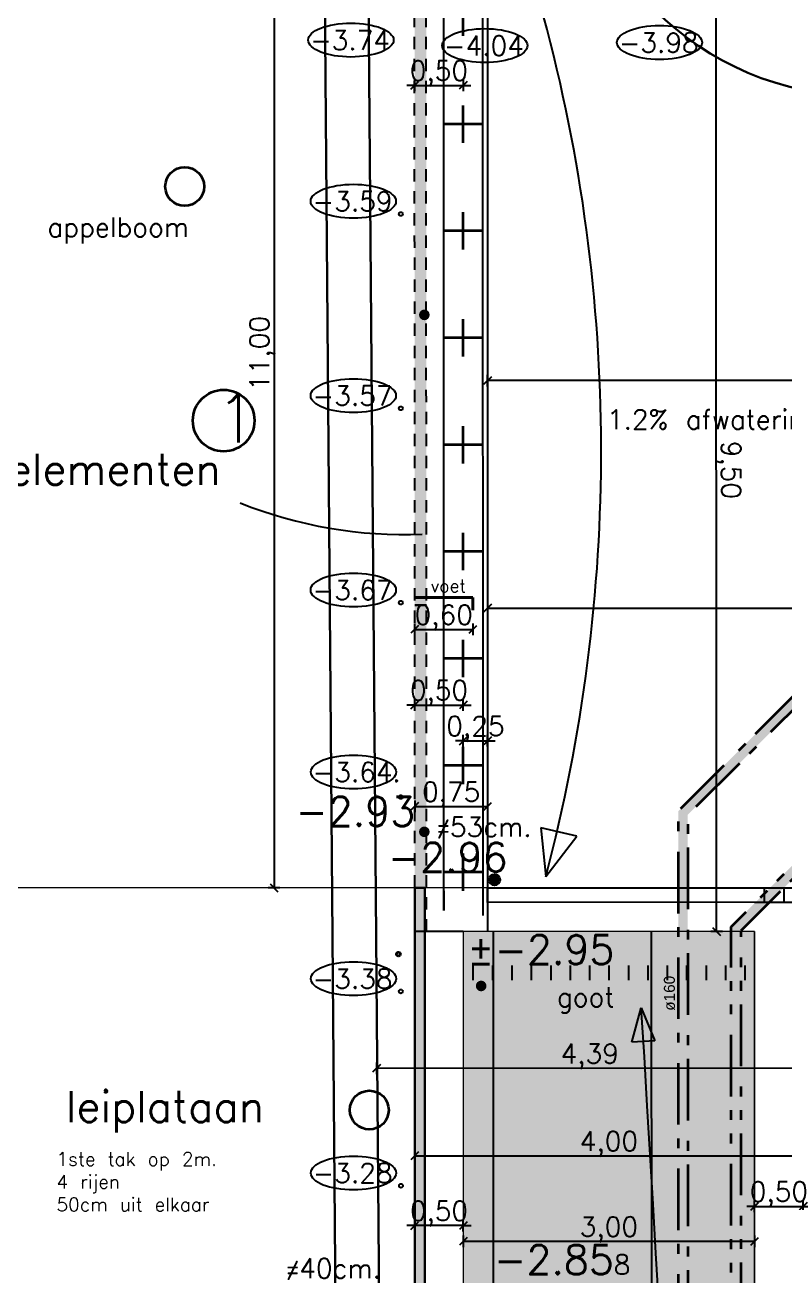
# Model space of a CAD drawing. Header units: millimetres. Extents: x 361 to 21231, y 184 to 1849.
# Drawn here: x 2486.83 to 2494.66, y 482.05 to 494.93 of the extents above; entities that cross this region are included whole.
import ezdxf

# ---------------------------------------------------------------- set-up
doc = ezdxf.new("R2010")
doc.units = ezdxf.units.MM
doc.header["$LTSCALE"] = 0.2
for name, pattern in [('[LP] Type-6', [5.288458, 3.169996, -1.059993, 0.352704, -0.705764]), ('[LP] Type-8', [6.346927, 3.169996, -1.059993, 0.352704, -0.705764, 0.352704, -0.705764]), ('HIDDEN2', [4.7625, 3.175, -1.5875])]:
    doc.linetypes.add(name, pattern=pattern)
for name, color, linetype, lineweight in [('... architectuur - ALGEMEEN', 7, 'Continuous', 5), ('bomen', 7, 'Continuous', 35), ('boomkruinen', 7, 'Continuous', 30), ('helling', 96, 'Continuous', 25), ('L-elementen 4', 10, 'Continuous', 30), ('L-elementen naast inrit', 184, 'Continuous', 30), ('maten', 1, 'Continuous', 18), ('maten L-elementen', 191, 'Continuous', 18), ('nieuwe hoogtepunten', 154, 'Continuous', 35), ('nummers', 10, 'Continuous', 35), ('talud', 160, 'Continuous', 18)]:
    doc.layers.add(name, color=color, linetype=linetype, lineweight=lineweight)
doc.layers.add('... riolering - DWA', color=7, linetype='[LP] Type-6', lineweight=35, true_color=0x666360)
doc.layers.add('... riolering - RWA', color=7, linetype='[LP] Type-8', lineweight=35, true_color=0x0080d1)
for name, color, linetype in [('bestaande hoogtepunten', 7, 'Continuous'), ('bestaande hoogtepunten  30-6-2020', 200, 'Continuous'), ('L-elementen voet', 160, 'Continuous'), ('ontwerp', 7, 'Continuous'), ('opmeting', 7, 'Continuous'), ('terreingrens', 134, 'HIDDEN2'), ('z goot', 220, 'Continuous')]:
    doc.layers.add(name, color=color, linetype=linetype)
doc.styles.add('Helvetica Neue Light', font='')
doc.styles.get("Standard").update_dxf_attribs({"font": 'txt.shx', "height": 0.2})
doc.styles.get('Helvetica Neue Light').set_extended_font_data('Helvetica Neue Light')
doc.dimstyles.new('maat aanduiding voor tuin', dxfattribs={"dimscale": 0.2, "dimtxt": 0.2, "dimasz": 0.4, "dimexe": 0.3, "dimexo": 0.3, "dimgap": 0.02, "dimtad": 1, "dimzin": 1, "dimtxsty": 'Standard', "dimblk": 'OBLIQUE', "dimcen": 0.2, "dimadec": 0, "dimazin": 3, "dimtfac": 1, "dimtix": 1, "dimtmove": 0, "dimatfit": 3, "dimldrblk": 'OBLIQUE', "dimfxl": 0.3, "dimfxlon": 1, "dimarcsym": 1})

# ---------------------------------------------------------------- blocks, each defined once
blk = doc.blocks.new('_Oblique')
at = {"color": 0, "linetype": 'ByBlock', "lineweight": -2}
blk.add_line((-0.5, -0.5), (0.5, 0.5), dxfattribs=at)
blk = doc.blocks.new('*D1780')
at = {"layer": 'Defpoints', "color": 0, "ltscale": 0.2, "transparency": 16777216}
for p in [(2490.449, 485.061), (2494.843, 485.097), (2490.449, 484.189)]:
    blk.add_point(p, dxfattribs=at)
at = {"layer": 'maten', "color": 0, "lineweight": -2, "ltscale": 0.2, "transparency": 16777216}
for p, q in [((2490.449, 484.249), (2490.449, 484.129)), ((2494.843, 484.19), (2490.449, 484.189)), ((2494.843, 484.25), (2494.843, 484.13))]:
    blk.add_line(p, q, dxfattribs=at)
at = {"layer": 'maten', "color": 0, "lineweight": -2, "ltscale": 0.2, "transparency": 16777216, "xscale": 0.08000000000000074, "yscale": 0.08000000000000074, "zscale": 0.08000000000000074}
for p, rotation in [((2490.449, 484.189), 180.0061414760521), ((2494.843, 484.19), 0.006141476052112793)]:
    blk.add_blockref('_Oblique', p, dxfattribs=dict(at, rotation=rotation))
at = {"layer": 'maten', "color": 0, "ltscale": 0.2, "transparency": 16777216, "insert": (2492.646, 484.31), "char_height": 0.2, "attachment_point": 5, "rotation": 0.0061}
blk.add_mtext('4,39', dxfattribs=at)
blk = doc.blocks.new('*D1782')
at = {"layer": 'Defpoints', "color": 0, "ltscale": 0.2, "transparency": 16777216}
for p in [(2491.343, 485.597), (2494.343, 485.597), (2491.343, 482.408)]:
    blk.add_point(p, dxfattribs=at)
at = {"layer": 'maten', "color": 0, "lineweight": -2, "ltscale": 0.2, "transparency": 16777216}
for p, q in [((2491.343, 482.468), (2491.343, 482.348)), ((2494.343, 482.409), (2491.343, 482.408)), ((2494.343, 482.469), (2494.343, 482.349))]:
    blk.add_line(p, q, dxfattribs=at)
at = {"layer": 'maten', "color": 0, "lineweight": -2, "ltscale": 0.2, "transparency": 16777216, "xscale": 0.08000000000000074, "yscale": 0.08000000000000074, "zscale": 0.08000000000000074}
for p, rotation in [((2491.343, 482.408), 180.0061414760521), ((2494.343, 482.409), 0.006141476052112793)]:
    blk.add_blockref('_Oblique', p, dxfattribs=dict(at, rotation=rotation))
at = {"layer": 'maten', "color": 0, "ltscale": 0.2, "transparency": 16777216, "insert": (2492.843, 482.529), "char_height": 0.2, "attachment_point": 5, "rotation": 0.0061}
blk.add_mtext('3,00', dxfattribs=at)
blk = doc.blocks.new('*D1678')
at = {"layer": 'Defpoints', "color": 0, "ltscale": 0.2, "transparency": 16777216}
for p in [(2494.843, 482.769), (2494.843, 482.504), (2494.343, 482.409)]:
    blk.add_point(p, dxfattribs=at)
at = {"layer": 'maten', "color": 0, "lineweight": -2, "ltscale": 0.2, "transparency": 16777216}
for p, q in [((2494.343, 482.769), (2494.263, 482.769)), ((2494.343, 482.709), (2494.343, 482.829)), ((2494.343, 482.769), (2494.843, 482.769)), ((2494.843, 482.709), (2494.843, 482.829)), ((2494.843, 482.769), (2494.923, 482.769))]:
    blk.add_line(p, q, dxfattribs=at)
at = {"layer": 'maten', "color": 0, "lineweight": -2, "ltscale": 0.2, "transparency": 16777216, "xscale": 0.08000000000000074, "yscale": 0.08000000000000074, "zscale": 0.08000000000000074}
for p, rotation in [((2494.343, 482.769), 0.006141476052112793), ((2494.843, 482.769), 180.0061414760521)]:
    blk.add_blockref('_Oblique', p, dxfattribs=dict(at, rotation=rotation))
at = {"layer": 'maten', "color": 0, "ltscale": 0.2, "transparency": 16777216, "insert": (2494.593, 482.89), "char_height": 0.2, "attachment_point": 5, "rotation": 0.0061}
blk.add_mtext('0,50', dxfattribs=at)
blk = doc.blocks.new('*D1679')
at = {"layer": 'Defpoints', "color": 0, "ltscale": 0.2, "transparency": 16777216}
for p in [(2490.843, 482.571), (2490.843, 482.408), (2491.343, 482.408)]:
    blk.add_point(p, dxfattribs=at)
at = {"layer": 'maten', "color": 0, "lineweight": -2, "ltscale": 0.2, "transparency": 16777216}
for p, q in [((2490.843, 482.511), (2490.843, 482.631)), ((2491.343, 482.511), (2491.343, 482.631)), ((2490.843, 482.571), (2490.763, 482.571)), ((2491.343, 482.571), (2490.843, 482.571)), ((2491.343, 482.571), (2491.423, 482.571))]:
    blk.add_line(p, q, dxfattribs=at)
at = {"layer": 'maten', "color": 0, "lineweight": -2, "ltscale": 0.2, "transparency": 16777216, "xscale": 0.08000000000000074, "yscale": 0.08000000000000074, "zscale": 0.08000000000000074}
for p, rotation in [((2490.843, 482.571), 0.006141476052073934), ((2491.343, 482.571), 180.0061414760521)]:
    blk.add_blockref('_Oblique', p, dxfattribs=dict(at, rotation=rotation))
at = {"layer": 'maten', "color": 0, "ltscale": 0.2, "transparency": 16777216, "insert": (2491.093, 482.692), "char_height": 0.2, "attachment_point": 5, "rotation": 0.0061}
blk.add_mtext('0,50', dxfattribs=at)
blk = doc.blocks.new('*D1680')
at = {"layer": 'Defpoints', "color": 0, "ltscale": 0.2, "transparency": 16777216}
for p in [(2494.843, 483.289), (2490.843, 483.193), (2494.843, 483.193)]:
    blk.add_point(p, dxfattribs=at)
at = {"layer": 'maten', "color": 0, "lineweight": -2, "ltscale": 0.2, "transparency": 16777216}
for p, q in [((2490.843, 483.253), (2490.843, 483.349)), ((2490.843, 483.289), (2494.843, 483.289)), ((2494.843, 483.253), (2494.843, 483.349))]:
    blk.add_line(p, q, dxfattribs=at)
at = {"layer": 'maten', "color": 0, "lineweight": -2, "ltscale": 0.2, "transparency": 16777216, "xscale": 0.08000000000000074, "yscale": 0.08000000000000074, "zscale": 0.08000000000000074}
for p, rotation in [((2490.843, 483.289), 180.0061414760521), ((2494.843, 483.289), 0.006141476052073934)]:
    blk.add_blockref('_Oblique', p, dxfattribs=dict(at, rotation=rotation))
at = {"layer": 'maten', "color": 0, "lineweight": 30, "ltscale": 0.2, "transparency": 16777216, "insert": (2492.843, 483.409), "char_height": 0.2, "attachment_point": 5, "rotation": 0.0061}
blk.add_mtext('4,00', dxfattribs=at)
blk = doc.blocks.new('*D1681')
at = {"layer": 'Defpoints', "color": 0, "ltscale": 0.2, "transparency": 16777216}
for p in [(2491.593, 487.56), (2491.343, 487.207), (2491.593, 487.207)]:
    blk.add_point(p, dxfattribs=at)
at = {"layer": 'maten', "color": 0, "lineweight": -2, "ltscale": 0.2, "transparency": 16777216}
for p, q in [((2491.343, 487.56), (2491.263, 487.56)), ((2491.343, 487.5), (2491.343, 487.62)), ((2491.343, 487.56), (2491.593, 487.56)), ((2491.593, 487.5), (2491.593, 487.62)), ((2491.593, 487.56), (2491.673, 487.56))]:
    blk.add_line(p, q, dxfattribs=at)
at = {"layer": 'maten', "color": 0, "lineweight": -2, "ltscale": 0.2, "transparency": 16777216, "xscale": 0.08000000000000074, "yscale": 0.08000000000000074, "zscale": 0.08000000000000074}
for p, rotation in [((2491.343, 487.56), 0.006141476052112793), ((2491.593, 487.56), 180.0061414760521)]:
    blk.add_blockref('_Oblique', p, dxfattribs=dict(at, rotation=rotation))
at = {"layer": 'maten', "color": 0, "ltscale": 0.2, "transparency": 16777216, "insert": (2491.468, 487.681), "char_height": 0.2, "attachment_point": 5, "rotation": 0.0061}
blk.add_mtext('0,25', dxfattribs=at)
blk = doc.blocks.new('*D1802')
at = {"layer": 'Defpoints', "color": 0, "ltscale": 0.2, "transparency": 16777216}
for p in [(2490.842, 495.097), (2491.342, 495.007), (2491.342, 494.304)]:
    blk.add_point(p, dxfattribs=at)
at = {"layer": 'maten', "color": 0, "lineweight": -2, "ltscale": 0.2, "transparency": 16777216}
for p, q in [((2490.842, 494.364), (2490.842, 494.244)), ((2491.342, 494.364), (2491.342, 494.244)), ((2490.842, 494.304), (2490.762, 494.304)), ((2490.842, 494.304), (2491.342, 494.304)), ((2491.342, 494.304), (2491.422, 494.304))]:
    blk.add_line(p, q, dxfattribs=at)
at = {"layer": 'maten', "color": 0, "lineweight": -2, "ltscale": 0.2, "transparency": 16777216, "xscale": 0.08000000000000074, "yscale": 0.08000000000000074, "zscale": 0.08000000000000074}
for p, rotation in [((2490.842, 494.304), 0.006141476052112793), ((2491.342, 494.304), 180.0061414760521)]:
    blk.add_blockref('_Oblique', p, dxfattribs=dict(at, rotation=rotation))
at = {"layer": 'maten', "color": 0, "ltscale": 0.2, "transparency": 16777216, "insert": (2491.092, 494.425), "char_height": 0.2, "attachment_point": 5, "rotation": 0.0061}
blk.add_mtext('0,50', dxfattribs=at)
blk = doc.blocks.new('*D1805')
at = {"layer": 'Defpoints', "color": 0, "ltscale": 0.2, "transparency": 16777216}
for p in [(2493.949, 495.097), (2494.342, 495.097), (2494.343, 485.597)]:
    blk.add_point(p, dxfattribs=at)
at = {"layer": 'maten', "color": 0, "lineweight": -2, "ltscale": 0.2, "transparency": 16777216}
for p, q in [((2494.009, 495.097), (2493.889, 495.097)), ((2493.951, 485.597), (2493.949, 495.097)), ((2494.011, 485.597), (2493.891, 485.597))]:
    blk.add_line(p, q, dxfattribs=at)
at = {"layer": 'maten', "color": 0, "lineweight": -2, "ltscale": 0.2, "transparency": 16777216, "xscale": 0.08000000000000074, "yscale": 0.08000000000000074, "zscale": 0.08000000000000074}
for p, rotation in [((2493.949, 495.097), 90.00614147605208), ((2493.951, 485.597), 270.0061414760521)]:
    blk.add_blockref('_Oblique', p, dxfattribs=dict(at, rotation=rotation))
at = {"layer": 'maten', "color": 0, "ltscale": 0.2, "transparency": 16777216, "insert": (2494.071, 490.347), "char_height": 0.2, "attachment_point": 5, "rotation": 270.0061}
blk.add_mtext('9,50', dxfattribs=at)
blk = doc.blocks.new('*D1808')
at = {"layer": 'bestaande hoogtepunten  30-6-2020', "color": 0, "lineweight": -2, "ltscale": 0.2, "transparency": 16777216}
for p, q in [((2496.84, 485.098), (2496.96, 485.098)), ((2496.9, 485.098), (2496.907, 419.593)), ((2496.847, 419.593), (2496.967, 419.593))]:
    blk.add_line(p, q, dxfattribs=at)
at = {"layer": 'Defpoints', "color": 0, "ltscale": 0.2, "transparency": 16777216}
for p in [(2491.886, 485.097), (2491.893, 419.592), (2496.907, 419.593)]:
    blk.add_point(p, dxfattribs=at)
at = {"layer": 'bestaande hoogtepunten  30-6-2020', "color": 0, "lineweight": -2, "ltscale": 0.2, "transparency": 16777216, "xscale": 0.08000000000000074, "yscale": 0.08000000000000074, "zscale": 0.08000000000000074}
for p, rotation in [((2496.9, 485.098), 90.00614147605208), ((2496.907, 419.593), 270.0061414760521)]:
    blk.add_blockref('_Oblique', p, dxfattribs=dict(at, rotation=rotation))
at = {"layer": 'bestaande hoogtepunten  30-6-2020', "color": 0, "ltscale": 0.2, "transparency": 16777216, "insert": (2497.024, 452.345), "char_height": 0.2, "attachment_point": 5, "rotation": 270.0061}
blk.add_mtext('65,51', dxfattribs=at)
blk = doc.blocks.new('*D1824')
at = {"layer": 'Defpoints', "color": 0, "ltscale": 0.2, "transparency": 16777216}
for p in [(2491.343, 487.928), (2491.343, 487.307), (2490.843, 486.047)]:
    blk.add_point(p, dxfattribs=at)
at = {"layer": 'maten', "color": 0, "lineweight": -2, "ltscale": 0.2, "transparency": 16777216}
for p, q in [((2490.843, 487.928), (2490.763, 487.928)), ((2490.843, 487.868), (2490.843, 487.988)), ((2490.843, 487.928), (2491.343, 487.928)), ((2491.343, 487.868), (2491.343, 487.988)), ((2491.343, 487.928), (2491.423, 487.928))]:
    blk.add_line(p, q, dxfattribs=at)
at = {"layer": 'maten', "color": 0, "lineweight": -2, "ltscale": 0.2, "transparency": 16777216, "xscale": 0.08000000000000074, "yscale": 0.08000000000000074, "zscale": 0.08000000000000074}
blk.add_blockref('_Oblique', (2490.843, 487.928), dxfattribs=at)
at = {"layer": 'maten', "color": 0, "lineweight": -2, "ltscale": 0.2, "transparency": 16777216, "xscale": 0.08000000000000074, "yscale": 0.08000000000000074, "zscale": 0.08000000000000074, "rotation": 180}
blk.add_blockref('_Oblique', (2491.343, 487.928), dxfattribs=at)
at = {"layer": 'maten', "color": 0, "ltscale": 0.2, "transparency": 16777216, "insert": (2491.093, 488.049), "char_height": 0.2, "attachment_point": 5}
blk.add_mtext('0,50', dxfattribs=at)
blk = doc.blocks.new('*D1825')
at = {"layer": 'Defpoints', "color": 0, "ltscale": 0.2, "transparency": 16777216}
for p in [(2490.843, 487.307), (2491.593, 487.238), (2491.593, 486.885)]:
    blk.add_point(p, dxfattribs=at)
at = {"layer": 'maten', "color": 0, "lineweight": -2, "ltscale": 0.2, "transparency": 16777216}
for p, q in [((2490.843, 486.945), (2490.843, 486.825)), ((2490.843, 486.885), (2491.593, 486.885)), ((2491.593, 486.945), (2491.593, 486.825))]:
    blk.add_line(p, q, dxfattribs=at)
at = {"layer": 'maten', "color": 0, "lineweight": -2, "ltscale": 0.2, "transparency": 16777216, "xscale": 0.08000000000000074, "yscale": 0.08000000000000074, "zscale": 0.08000000000000074, "rotation": 180}
blk.add_blockref('_Oblique', (2490.843, 486.885), dxfattribs=at)
at = {"layer": 'maten', "color": 0, "lineweight": -2, "ltscale": 0.2, "transparency": 16777216, "xscale": 0.08000000000000074, "yscale": 0.08000000000000074, "zscale": 0.08000000000000074}
blk.add_blockref('_Oblique', (2491.593, 486.885), dxfattribs=at)
at = {"layer": 'maten', "color": 0, "ltscale": 0.2, "transparency": 16777216, "insert": (2491.218, 487.005), "char_height": 0.2, "attachment_point": 5}
blk.add_mtext('0,75', dxfattribs=at)
blk = doc.blocks.new('*D1724')
at = {"layer": 'Defpoints', "color": 0, "ltscale": 0.2, "transparency": 16777216}
for p in [(2490.842, 497.047), (2489.394, 486.047), (2490.842, 486.047)]:
    blk.add_point(p, dxfattribs=at)
at = {"layer": 'maten L-elementen', "color": 0, "lineweight": -2, "ltscale": 0.2, "transparency": 16777216}
for p, q in [((2489.454, 497.047), (2489.334, 497.047)), ((2489.394, 497.047), (2489.394, 486.047)), ((2489.454, 486.047), (2489.334, 486.047))]:
    blk.add_line(p, q, dxfattribs=at)
at = {"layer": 'maten L-elementen', "color": 0, "lineweight": -2, "ltscale": 0.2, "transparency": 16777216, "xscale": 0.08000000000000074, "yscale": 0.08000000000000074, "zscale": 0.08000000000000074}
for p, rotation in [((2489.394, 497.047), 90), ((2489.394, 486.047), 270)]:
    blk.add_blockref('_Oblique', p, dxfattribs=dict(at, rotation=rotation))
at = {"layer": 'maten L-elementen', "color": 0, "ltscale": 0.2, "transparency": 16777216, "insert": (2489.274, 491.547), "char_height": 0.2, "attachment_point": 5, "rotation": 90}
blk.add_mtext('11,00', dxfattribs=at)
blk = doc.blocks.new('*D1729')
at = {"layer": 'Defpoints', "color": 0, "ltscale": 0.2, "transparency": 16777216}
for p in [(2490.842, 489.846), (2491.442, 489.438), (2491.442, 488.706)]:
    blk.add_point(p, dxfattribs=at)
at = {"layer": 'L-elementen voet', "color": 0, "lineweight": -2, "ltscale": 0.2, "transparency": 16777216}
for p, q in [((2490.842, 488.766), (2490.842, 488.646)), ((2490.842, 488.706), (2491.442, 488.706)), ((2491.442, 488.766), (2491.442, 488.646))]:
    blk.add_line(p, q, dxfattribs=at)
at = {"layer": 'L-elementen voet', "color": 0, "lineweight": -2, "ltscale": 0.2, "transparency": 16777216, "xscale": 0.08000000000000074, "yscale": 0.08000000000000074, "zscale": 0.08000000000000074, "rotation": 180}
blk.add_blockref('_Oblique', (2490.842, 488.706), dxfattribs=at)
at = {"layer": 'L-elementen voet', "color": 0, "lineweight": -2, "ltscale": 0.2, "transparency": 16777216, "xscale": 0.08000000000000074, "yscale": 0.08000000000000074, "zscale": 0.08000000000000074}
blk.add_blockref('_Oblique', (2491.442, 488.706), dxfattribs=at)
at = {"layer": 'L-elementen voet', "color": 0, "ltscale": 0.2, "transparency": 16777216, "insert": (2491.142, 488.826), "char_height": 0.2, "attachment_point": 5}
blk.add_mtext('0,60', dxfattribs=at)
blk = doc.blocks.new('*D1890')
at = {"layer": 'Defpoints', "color": 0, "ltscale": 0.2, "transparency": 16777216}
for p in [(2492.843, 485.897), (2497.77, 485.897), (2492.78, 413.494)]:
    blk.add_point(p, dxfattribs=at)
at = {"layer": 'maten', "color": 0, "lineweight": -2, "ltscale": 0.2, "transparency": 16777216}
for p, q in [((2497.71, 485.897), (2497.83, 485.897)), ((2497.77, 413.494), (2497.77, 485.897)), ((2497.71, 413.494), (2497.83, 413.494))]:
    blk.add_line(p, q, dxfattribs=at)
at = {"layer": 'maten', "color": 0, "lineweight": -2, "ltscale": 0.2, "transparency": 16777216, "xscale": 0.08000000000000074, "yscale": 0.08000000000000074, "zscale": 0.08000000000000074}
for p, rotation in [((2497.77, 485.897), 90), ((2497.77, 413.494), 270)]:
    blk.add_blockref('_Oblique', p, dxfattribs=dict(at, rotation=rotation))
at = {"layer": 'maten', "color": 0, "ltscale": 0.2, "transparency": 16777216, "insert": (2497.649, 449.695), "char_height": 0.2, "attachment_point": 5, "rotation": 90}
blk.add_mtext('72,40', dxfattribs=at)
blk = doc.blocks.new('*D1747')
at = {"layer": 'Defpoints', "color": 0, "ltscale": 0.2, "transparency": 16777216}
for p in [(2491.592, 491.267), (2491.592, 489.763), (2498.792, 489.763)]:
    blk.add_point(p, dxfattribs=at)
at = {"layer": 'maten', "color": 0, "lineweight": -2, "ltscale": 0.2, "transparency": 16777216}
for p, q in [((2491.592, 491.207), (2491.592, 491.327)), ((2498.792, 491.267), (2491.592, 491.267)), ((2498.792, 491.207), (2498.792, 491.327))]:
    blk.add_line(p, q, dxfattribs=at)
at = {"layer": 'maten', "color": 0, "lineweight": -2, "ltscale": 0.2, "transparency": 16777216, "xscale": 0.08000000000000074, "yscale": 0.08000000000000074, "zscale": 0.08000000000000074, "rotation": 180}
blk.add_blockref('_Oblique', (2491.592, 491.267), dxfattribs=at)
at = {"layer": 'maten', "color": 0, "lineweight": -2, "ltscale": 0.2, "transparency": 16777216, "xscale": 0.08000000000000074, "yscale": 0.08000000000000074, "zscale": 0.08000000000000074}
blk.add_blockref('_Oblique', (2498.792, 491.267), dxfattribs=at)
at = {"layer": 'maten', "color": 0, "ltscale": 0.2, "transparency": 16777216, "insert": (2495.192, 491.388), "char_height": 0.2, "attachment_point": 5}
blk.add_mtext('7,20', dxfattribs=at)
blk = doc.blocks.new('*D1894')
at = {"layer": 'Defpoints', "color": 0, "ltscale": 0.2, "transparency": 16777216}
for p in [(2491.592, 491.158), (2503.792, 491.159), (2503.792, 488.925)]:
    blk.add_point(p, dxfattribs=at)
at = {"layer": 'maten', "color": 0, "lineweight": -2, "ltscale": 0.2, "transparency": 16777216}
for p, q in [((2491.592, 488.985), (2491.592, 488.865)), ((2491.592, 488.925), (2503.792, 488.925)), ((2503.792, 488.985), (2503.792, 488.865))]:
    blk.add_line(p, q, dxfattribs=at)
at = {"layer": 'maten', "color": 0, "lineweight": -2, "ltscale": 0.2, "transparency": 16777216, "xscale": 0.08000000000000074, "yscale": 0.08000000000000074, "zscale": 0.08000000000000074, "rotation": 180}
blk.add_blockref('_Oblique', (2491.592, 488.925), dxfattribs=at)
at = {"layer": 'maten', "color": 0, "lineweight": -2, "ltscale": 0.2, "transparency": 16777216, "xscale": 0.08000000000000074, "yscale": 0.08000000000000074, "zscale": 0.08000000000000074}
blk.add_blockref('_Oblique', (2503.792, 488.925), dxfattribs=at)
at = {"layer": 'maten', "color": 0, "ltscale": 0.2, "transparency": 16777216, "insert": (2497.692, 489.046), "char_height": 0.2, "attachment_point": 5}
blk.add_mtext('12,20', dxfattribs=at)

msp = doc.modelspace()

# ---------------------------------------------------------------- hatches: boundary and pattern name
at = {"layer": '... architectuur - ALGEMEEN', "linetype": 'Continuous', "lineweight": 9, "true_color": 0xe7e8e9}
msp.add_hatch(color=254, dxfattribs=at).paths.add_polyline_path([(2491.343, 485.597), (2491.351, 412.922), (2494.351, 414.092), (2494.343, 485.597)])
at = {"layer": '... riolering - DWA', "linetype": 'Continuous', "lineweight": 0, "true_color": 0xa6a6a6, "transparency": 33554559}
msp.add_hatch(color=253, dxfattribs=at).paths.add_polyline_path([(2500.087, 493.115), (2500.187, 493.115), (2500.187, 489.06), (2499.08, 487.953), (2494.816, 487.953), (2493.655, 486.8), (2493.655, 413.897), (2493.559, 413.861), (2493.559, 486.838), (2494.774, 488.053), (2499.039, 488.053), (2500.087, 489.102)])
at = {"layer": '... riolering - RWA', "linetype": 'Continuous', "lineweight": 0, "true_color": 0x98d8ff, "transparency": 33554559}
msp.add_hatch(color=141, dxfattribs=at).paths.add_polyline_path([(2504.125, 487.778), (2504.125, 487.139), (2503.548, 486.562), (2495.16, 486.562), (2494.48, 485.882), (2494.202, 485.604), (2494.202, 414.167), (2494.203, 414.167), (2494.237, 414.073), (2494.102, 414.024), (2494.102, 485.645), (2494.365, 485.909), (2495.118, 486.662), (2503.507, 486.662), (2504.025, 487.18), (2504.025, 487.778)])
at = {"layer": 'L-elementen 4', "ltscale": 0.2}
h = msp.add_hatch(color=256, dxfattribs=at)
h.dxf.hatch_style = 1
h.paths.add_polyline_path([(2490.839, 517.967), (2490.843, 486.047), (2490.963, 486.047), (2490.959, 517.967)])
h = msp.add_hatch(dxfattribs=at)
h.set_pattern_fill('ANGLE', color=256)
h.set_pattern_definition([(0, (826.2105, 0), (0, 6.985), [5.08, -1.905]), (90, (826.2105, 0), (-6.985, 4e-16), [5.08, -1.905])])
h.paths.add_polyline_path([(2490.839, 517.967), (2490.843, 486.047), (2490.963, 486.047), (2490.959, 517.967)])
h = msp.add_hatch(color=256, dxfattribs=at)
h.dxf.hatch_style = 1
h.paths.add_polyline_path([(2490.843, 486.047), (2490.946, 486.047), (2490.946, 457.038), (2490.843, 457.038)])
at = {"layer": 'nieuwe hoogtepunten', "ltscale": 0.2}
h = msp.add_hatch(color=256, dxfattribs=at)
h.dxf.hatch_style = 1
edge = h.paths.add_edge_path()
edge.add_arc((2490.942, 491.943), 0.055, 0, 360)
h = msp.add_hatch(color=256, dxfattribs=at)
h.dxf.hatch_style = 1
edge = h.paths.add_edge_path()
edge.add_arc((2490.942, 486.623), 0.055, 0, 360)
h = msp.add_hatch(color=256, dxfattribs=at)
h.dxf.hatch_style = 1
edge = h.paths.add_edge_path()
edge.add_arc((2491.664, 486.13), 0.055, 0, 360)
h = msp.add_hatch(color=256, dxfattribs=at)
h.dxf.hatch_style = 1
edge = h.paths.add_edge_path()
edge.add_arc((2491.527, 485.037), 0.055, 0, 360)

# ---------------------------------------------------------------- linework, layer by layer
at = {"layer": '... architectuur - ALGEMEEN', "color": 7, "linetype": 'Continuous', "lineweight": 9}
msp.add_line((2494.343, 485.597), (2494.351, 414.001), dxfattribs=at)
at = {"layer": '... architectuur - ALGEMEEN', "color": 7, "linetype": 'Continuous', "lineweight": 9, "flags": 128}
msp.add_lwpolyline([(2491.343, 485.597), (2491.351, 412.922), (2494.351, 414.092), (2494.343, 485.597)], close=True, dxfattribs=at)
msp.add_lwpolyline([(2491.343, 485.597), (2491.351, 412.922), (2494.351, 414.092), (2494.343, 485.597)], close=True, dxfattribs=at)
at = {"layer": '... riolering - DWA', "transparency": 33554559, "flags": 128}
msp.add_lwpolyline([(2500.087, 493.115), (2500.187, 493.115), (2500.187, 489.06), (2499.08, 487.953), (2494.816, 487.953), (2493.655, 486.8), (2493.655, 413.897), (2493.559, 413.861), (2493.559, 486.838), (2494.774, 488.053), (2499.039, 488.053), (2500.087, 489.102)], close=True, dxfattribs=at)
at = {"layer": '... riolering - RWA', "transparency": 33554559, "flags": 128}
msp.add_lwpolyline([(2504.125, 487.778), (2504.125, 487.139), (2503.548, 486.562), (2495.16, 486.562), (2494.48, 485.882), (2494.202, 485.604), (2494.202, 414.167), (2494.203, 414.167), (2494.237, 414.073), (2494.102, 414.024), (2494.102, 485.645), (2494.365, 485.909), (2495.118, 486.662), (2503.507, 486.662), (2504.025, 487.18), (2504.025, 487.778)], close=True, dxfattribs=at)
at = {"layer": 'bestaande hoogtepunten', "ltscale": 0.2}
for centre in [(2490.7, 492.981), (2490.7, 490.981), (2490.7, 488.981), (2490.7, 486.981), (2490.7, 484.981), (2490.701, 482.981)]:
    msp.add_circle(centre, 0.02, dxfattribs=at)
at = {"layer": 'bestaande hoogtepunten'}
for centre in [(2490.186, 494.771), (2491.564, 494.714), (2493.364, 494.746), (2490.211, 493.112), (2490.211, 491.112), (2490.211, 489.112), (2490.212, 487.239), (2490.212, 485.112), (2490.212, 483.112)]:
    msp.add_ellipse(centre, major_axis=(-0.439, 0), ratio=0.39726, dxfattribs=at)
at = {"layer": 'bomen', "ltscale": 0.2}
for p, q in [((2491.342, 494.815), (2491.342, 495.199)), ((2491.342, 493.715), (2491.342, 494.099)), ((2491.534, 493.907), (2491.15, 493.907)), ((2491.342, 492.615), (2491.342, 492.999)), ((2491.534, 492.807), (2491.15, 492.807)), ((2491.342, 491.515), (2491.342, 491.899)), ((2491.534, 491.707), (2491.15, 491.707)), ((2491.342, 490.415), (2491.342, 490.799)), ((2491.534, 490.607), (2491.15, 490.607)), ((2491.342, 489.315), (2491.342, 489.699)), ((2491.534, 489.507), (2491.15, 489.507)), ((2491.343, 488.215), (2491.343, 488.599)), ((2491.535, 488.407), (2491.151, 488.407)), ((2491.343, 487.115), (2491.343, 487.499)), ((2491.535, 487.307), (2491.151, 487.307)), ((2491.343, 486.015), (2491.343, 486.399)), ((2491.535, 486.207), (2491.151, 486.207))]:
    msp.add_line(p, q, dxfattribs=at)
for centre, radius in [((2488.474, 493.264), 0.2), ((2490.675, 485.365), 0.02), ((2490.375, 483.76), 0.2)]:
    msp.add_circle(centre, radius, dxfattribs=at)
at = {"layer": 'boomkruinen', "ltscale": 0.2}
msp.add_circle((2495.442, 497.198), 3, dxfattribs=at)
at = {"layer": 'helling', "ltscale": 0.2}
for p, q in [((2492.511, 486.58), (2492.14, 486.665)), ((2492.14, 486.665), (2492.192, 486.162)), ((2492.192, 486.162), (2492.511, 486.58)), ((2493.08, 484.459), (2493.176, 484.813)), ((2493.176, 484.813), (2493.317, 484.474)), ((2493.317, 484.474), (2493.08, 484.459))]:
    msp.add_line(p, q, dxfattribs=at)
for centre, radius, start, end in [((2475.63, 490.547), 17.133, 345.1695, 15.1208), ((2018.327, 455.248), 475.769, 355.76691, 3.56268)]:
    msp.add_arc(centre, radius, start, end, dxfattribs=at)
at = {"layer": 'L-elementen 4', "linetype": 'Continuous', "lineweight": 25, "ltscale": 0.2}
msp.add_arc((2490.739, 494.25), 4.568, 248.2209, 272.2739, dxfattribs=at)
at = {"layer": 'L-elementen naast inrit', "ltscale": 0.2}
msp.add_line((2490.843, 486.047), (2490.946, 486.047), dxfattribs=at)
msp.add_lwpolyline([(2490.843, 486.047), (2490.946, 486.047), (2490.946, 457.038), (2490.843, 457.038)], close=True, dxfattribs=at)
at = {"layer": 'L-elementen voet', "lineweight": 40, "ltscale": 0.2}
for p, q in [((2490.842, 489.033), (2491.442, 489.033)), ((2491.442, 489.033), (2491.442, 488.905))]:
    msp.add_line(p, q, dxfattribs=at)
at = {"layer": 'maten', "ltscale": 0.2}
msp.add_line((2491.593, 486.047), (2478.78, 486.045), dxfattribs=at)
at = {"layer": 'nieuwe hoogtepunten', "ltscale": 0.2}
msp.add_circle((2491.664, 486.13), 0.055, dxfattribs=at)
at = {"layer": 'nummers', "ltscale": 0.05}
msp.add_circle((2488.875, 490.855), 0.317, dxfattribs=at)
at = {"layer": 'ontwerp', "ltscale": 0.2}
for p, q in [((2491.143, 485.815), (2491.139, 518.122)), ((2491.539, 518.122), (2491.543, 485.763)), ((2491.592, 495.097), (2491.593, 485.597)), ((2491.143, 486.015), (2491.143, 485.815)), ((2491.543, 486.015), (2491.543, 485.815)), ((2490.963, 485.597), (2490.843, 485.597)), ((2491.343, 485.597), (2490.963, 485.597)), ((2491.66, 419.592), (2491.653, 485.597)), ((2493.286, 458), (2493.283, 485.597))]:
    msp.add_line(p, q, dxfattribs=at)
at = {"layer": 'opmeting', "color": 116, "lineweight": 30, "ltscale": 0.2, "true_color": 0x136734}
for p, q in [((2490.228, 457.041), (2489.669, 525.432)), ((2490.678, 457.045), (2490.119, 525.435))]:
    msp.add_line(p, q, dxfattribs=at)
at = {"layer": 'terreingrens', "ltscale": 0.2}
for p, q in [((2490.843, 485.597), (2490.839, 525.097)), ((2490.963, 485.597), (2490.959, 525.022))]:
    msp.add_line(p, q, dxfattribs=at)
at = {"layer": 'z goot', "ltscale": 0.2}
for p, q in [((2494.443, 486.047), (2494.443, 485.897)), ((2494.643, 486.047), (2494.643, 485.897)), ((2507.343, 485.898), (2494.343, 485.897)), ((2491.443, 485.247), (2491.443, 485.097)), ((2491.643, 485.247), (2491.643, 485.097)), ((2491.843, 485.247), (2491.843, 485.097)), ((2492.043, 485.247), (2492.043, 485.097)), ((2492.243, 485.247), (2492.243, 485.097)), ((2492.443, 485.247), (2492.443, 485.097)), ((2492.643, 485.247), (2492.643, 485.097)), ((2492.843, 485.247), (2492.843, 485.097)), ((2493.043, 485.247), (2493.043, 485.097)), ((2493.243, 485.247), (2493.243, 485.097)), ((2493.443, 485.247), (2493.443, 485.097)), ((2493.643, 485.247), (2493.643, 485.097)), ((2493.843, 485.247), (2493.843, 485.097)), ((2494.043, 485.247), (2494.043, 485.097)), ((2494.243, 485.247), (2494.243, 485.097))]:
    msp.add_line(p, q, dxfattribs=at)
msp.add_lwpolyline([(2508.543, 485.898), (2491.593, 485.897), (2491.593, 486.047), (2508.543, 486.048)], close=True, dxfattribs=at)

# ---------------------------------------------------------------- texts
at = {"layer": '... riolering - DWA', "insert": (2493.409, 484.782), "char_height": 0.1129, "attachment_point": 1, "rotation": 90, "line_spacing_factor": 1.008341, "style": 'Helvetica Neue Light'}
msp.add_mtext('ø160', dxfattribs=at)
at = {"layer": 'bestaande hoogtepunten', "char_height": 0.2, "width": 0.69801, "attachment_point": 1, "rotation": 0.0061}
for s, insert in [('-3.74', (2489.765, 494.869)), ('-4.04', (2491.144, 494.813)), ('-3.98', (2492.944, 494.844)), ('-3.59', (2489.791, 493.211)), ('-3.57', (2489.791, 491.211)), ('-3.67', (2489.791, 489.211)), ('-3.64.', (2489.791, 487.338)), ('-3.38', (2489.791, 485.211)), ('-3.28', (2489.792, 483.211))]:
    msp.add_mtext(s, dxfattribs=dict(at, insert=insert))
at = {"layer": 'helling', "ltscale": 0.2, "insert": (2492.822, 490.966), "char_height": 0.2, "attachment_point": 1, "rotation": 0.0061}
msp.add_mtext_dynamic_manual_height_columns('1.2% afwatering', width=3.15975, gutter_width=1, heights=[0], dxfattribs=at)
at = {"layer": 'L-elementen 4', "ltscale": 0.2, "insert": (2486.063, 490.514), "char_height": 0.32, "attachment_point": 1, "rotation": 0.0061}
msp.add_mtext_dynamic_manual_height_columns('L-elementen', width=4.04317, gutter_width=1.6, heights=[0], dxfattribs=at)
at = {"layer": 'L-elementen voet', "ltscale": 0.2, "insert": (2491.007, 489.219), "char_height": 0.13, "attachment_point": 1}
msp.add_mtext_dynamic_manual_height_columns('voet', width=0.32225, gutter_width=0.65, heights=[0], dxfattribs=at)
at = {"layer": 'nieuwe hoogtepunten', "color": 1, "ltscale": 0.2, "insert": (2489.614, 486.983), "char_height": 0.3, "attachment_point": 1, "rotation": 0.0061}
msp.add_mtext_dynamic_manual_height_columns('-2.93', width=3.39192, gutter_width=1.5, heights=[0], dxfattribs=at)
at = {"layer": 'nieuwe hoogtepunten', "ltscale": 0.2, "char_height": 0.3, "attachment_point": 1, "rotation": 0.0061}
for s, insert in [('-2.96', (2490.565, 486.511)), ('%%P-2.95', (2491.382, 485.561)), ('-2.85{\\H0.66667x;8}', (2491.659, 482.37))]:
    msp.add_mtext_dynamic_manual_height_columns(s, width=3.39192, gutter_width=1.5, heights=[0], dxfattribs=dict(at, insert=insert))
at = {"layer": 'nummers', "ltscale": 0.05, "insert": (2488.793, 491.129), "char_height": 0.5, "attachment_point": 1, "rotation": 0.0061}
msp.add_mtext_dynamic_manual_height_columns('1', width=1.14354, gutter_width=1.43, heights=[0], dxfattribs=at)
at = {"layer": 'ontwerp', "ltscale": 0.2, "insert": (2487.06, 492.945), "char_height": 0.2, "attachment_point": 1, "rotation": 0.0061}
msp.add_mtext_dynamic_manual_height_columns('appelboom', width=0.39685, gutter_width=1, heights=[0], dxfattribs=at)
at = {"layer": 'ontwerp', "lineweight": 30, "ltscale": 0.2, "insert": (2487.249, 483.956), "char_height": 0.32, "attachment_point": 1, "rotation": 0.0061}
msp.add_mtext_dynamic_manual_height_columns('leiplataan', width=2.2552, gutter_width=1.6, heights=[0], dxfattribs=at)
at = {"layer": 'opmeting', "ltscale": 0.2, "insert": (2487.153, 483.325), "char_height": 0.14, "attachment_point": 1, "rotation": 0.0061}
msp.add_mtext_dynamic_manual_height_columns('1ste tak op 2m.\\P4 rijen \\P50cm uit elkaar', width=2.59728, gutter_width=0.7, heights=[0], dxfattribs=at)
at = {"layer": 'talud', "ltscale": 0.2, "char_height": 0.2, "attachment_point": 1, "rotation": 0.0061}
for s, insert in [('{\\fISOCPEUR|b0|i0|c0|p34;≠}53cm.', (2491.07, 486.774)), ('{\\fISOCPEUR|b0|i0|c0|p34;≠}40cm.', (2489.518, 482.231))]:
    msp.add_mtext_dynamic_manual_height_columns(s, width=1.26472, gutter_width=1, heights=[0], dxfattribs=dict(at, insert=insert))
at = {"layer": 'z goot', "ltscale": 0.2, "insert": (2492.308, 485.023), "char_height": 0.2, "attachment_point": 1, "rotation": 0.0061}
msp.add_mtext_dynamic_manual_height_columns('goot', width=1.57721, gutter_width=1, heights=[0], dxfattribs=at)

# ---------------------------------------------------------------- dimensions: what is measured, and where the dimension line sits
at = {"layer": 'bestaande hoogtepunten  30-6-2020', "ltscale": 0.2}
dim = msp.add_linear_dim(base=(2496.906932, 419.592564), p1=(2491.886063, 485.097026), p2=(2491.893085, 419.592027), angle=90.006141, dimstyle='maat aanduiding voor tuin', dxfattribs=at)
dim.commit()
dim.dimension.update_dxf_attribs({"geometry": '*D1808', "text_midpoint": (2497.024088, 452.345077)})
at = {"layer": 'L-elementen voet', "ltscale": 0.2}
dim = msp.add_linear_dim(base=(2491.442, 488.706), p1=(2490.842, 489.846), p2=(2491.442, 489.438), dimstyle='maat aanduiding voor tuin', dxfattribs=at)
dim.commit()
dim.dimension.update_dxf_attribs({"geometry": '*D1729', "text_midpoint": (2491.142, 488.826)})
at = {"layer": 'maten', "ltscale": 0.2}
for base, p1, p2, angle, picture, middle in [((2493.949, 495.097), (2494.343, 485.597), (2494.342, 495.097), 90.0061, '*D1805', (2494.071, 490.347)), ((2491.342, 494.304), (2490.842, 495.097), (2491.342, 495.007), 0.0061, '*D1802', (2491.092, 494.425)), ((2491.343, 487.928), (2490.843, 486.047), (2491.343, 487.307), 180, '*D1824', (2491.093, 488.049)), ((2491.593, 487.56), (2491.343, 487.207), (2491.593, 487.207), 0.0061, '*D1681', (2491.468, 487.681)), ((2491.343, 482.408), (2494.343, 485.597), (2491.343, 485.597), 0.0061, '*D1782', (2492.843, 482.529)), ((2494.843, 482.769), (2494.343, 482.409), (2494.843, 482.504), 0.0061, '*D1678', (2494.593, 482.89)), ((2490.843, 482.571), (2491.343, 482.408), (2490.843, 482.408), 0.0061, '*D1679', (2491.093, 482.692))]:
    dim = msp.add_linear_dim(base=base, p1=p1, p2=p2, angle=angle, dimstyle='maat aanduiding voor tuin', dxfattribs=at)
    dim.commit()
    dim.dimension.update_dxf_attribs({"geometry": picture, "text_midpoint": middle})
for base, p1, p2, picture, middle in [((2491.592, 491.267), (2498.792, 489.763), (2491.592, 489.763), '*D1747', (2495.192, 491.388)), ((2503.792, 488.925), (2491.592, 491.158), (2503.792, 491.159), '*D1894', (2497.692, 489.046)), ((2491.593, 486.885), (2490.843, 487.307), (2491.593, 487.238), '*D1825', (2491.218, 487.005))]:
    dim = msp.add_linear_dim(base=base, p1=p1, p2=p2, dimstyle='maat aanduiding voor tuin', dxfattribs=at)
    dim.commit()
    dim.dimension.update_dxf_attribs({"geometry": picture, "text_midpoint": middle})
for base, p1, p2, angle, picture, middle in [((2497.77, 485.897), (2492.78, 413.494), (2492.843, 485.897), 90, '*D1890', (2497.77, 449.695)), ((2490.449, 484.189), (2494.843, 485.097), (2490.449, 485.061), 0.0061, '*D1780', (2492.646, 484.19))]:
    dim = msp.add_linear_dim(base=base, p1=p1, p2=p2, angle=angle, dimstyle='maat aanduiding voor tuin', dxfattribs=at)
    dim.commit()
    dim.dimension.update_dxf_attribs({"geometry": picture, "text_midpoint": middle, "dimtype": 160})
at = {"layer": 'maten', "lineweight": 30, "ltscale": 0.2}
dim = msp.add_linear_dim(base=(2494.843, 483.289), p1=(2490.843, 483.193), p2=(2494.843, 483.193), angle=0.0061, dimstyle='maat aanduiding voor tuin', dxfattribs=at)
dim.commit()
dim.dimension.update_dxf_attribs({"geometry": '*D1680', "text_midpoint": (2492.843, 483.409)})
at = {"layer": 'maten L-elementen', "ltscale": 0.2}
dim = msp.add_linear_dim(base=(2489.394, 486.047), p1=(2490.842, 497.047), p2=(2490.842, 486.047), angle=90, dimstyle='maat aanduiding voor tuin', dxfattribs=at)
dim.commit()
dim.dimension.update_dxf_attribs({"geometry": '*D1724', "text_midpoint": (2489.274, 491.547)})

doc.saveas('drawing.dxf')
